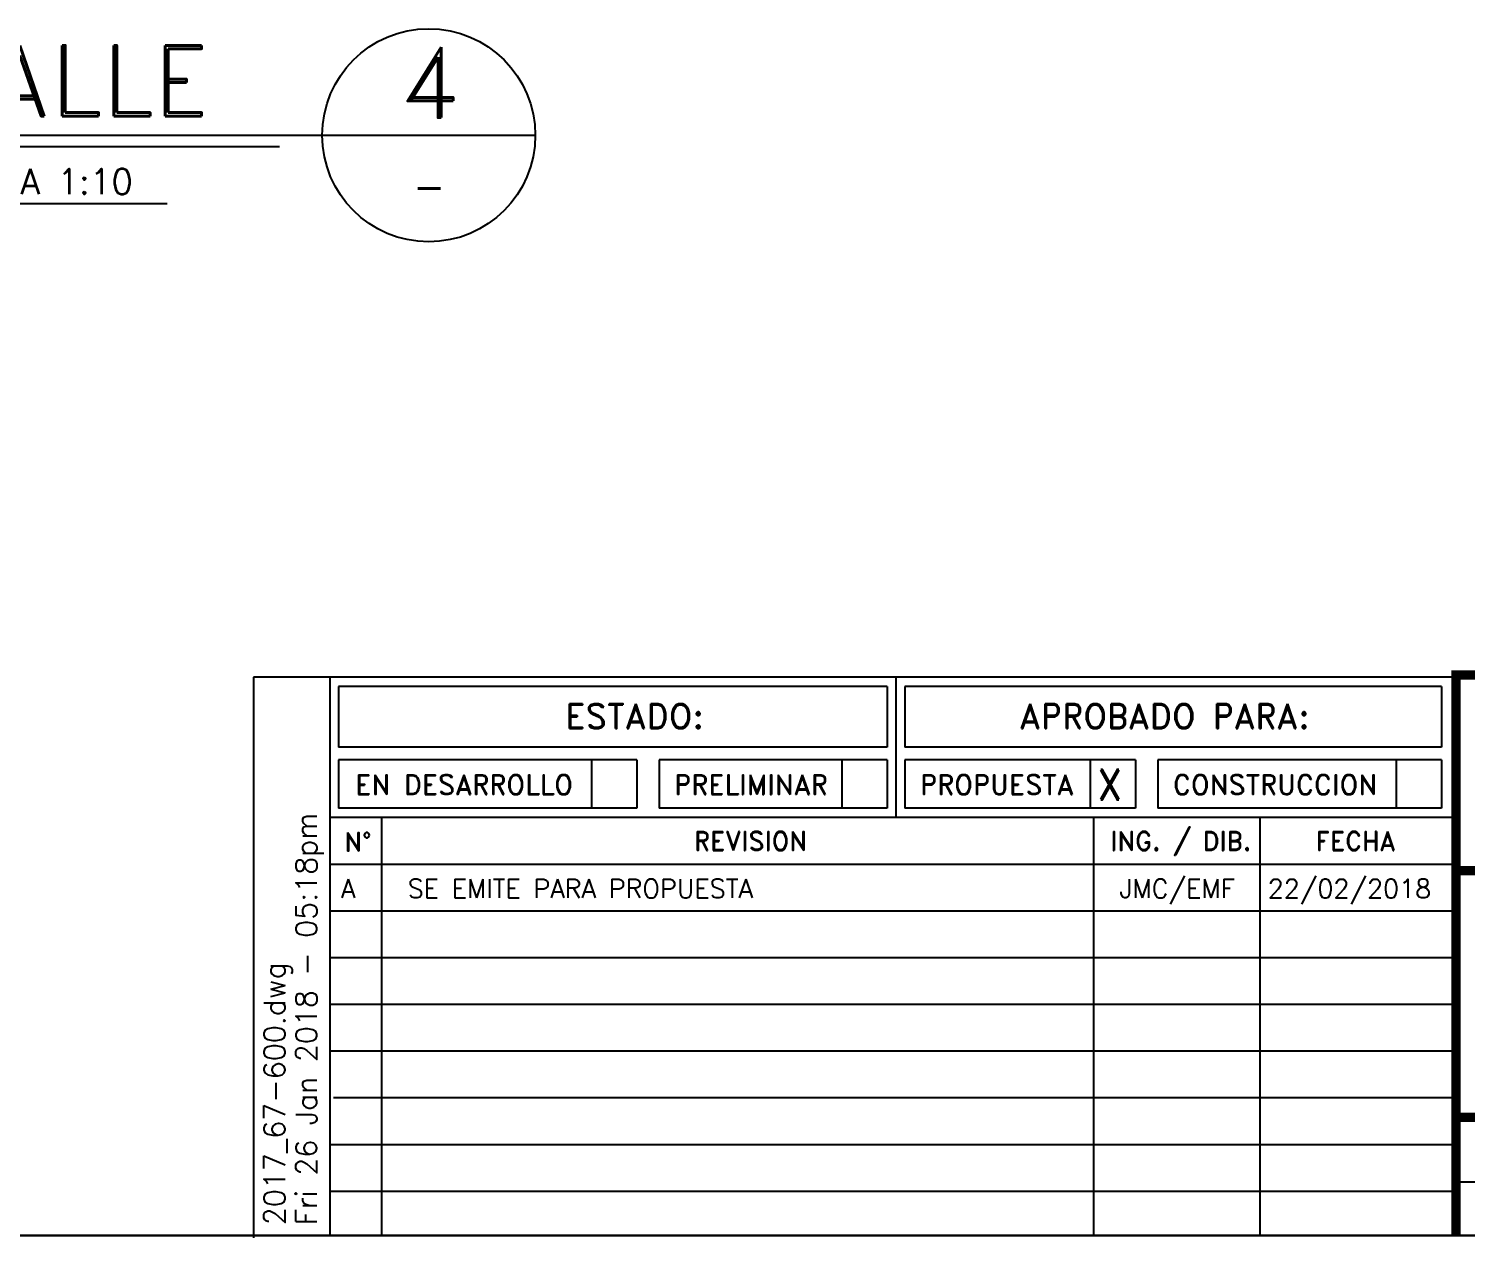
# Model space of a CAD drawing. Extents: x -17499 to 13275, y -26044 to 28890.
# Drawn here: x 4126 to 4895, y 66 to 714 of the extents above; entities that cross this region are included whole.
import ezdxf
from ezdxf.enums import TextEntityAlignment as Align

# ---------------------------------------------------------------- set-up
doc = ezdxf.new("R2010")
doc.units = 0
doc.header["$LTSCALE"] = 30
doc.header["$MEASUREMENT"] = 0
doc.layers.get('0').update_dxf_attribs({"linetype": 'CONTINUOUS'})
doc.layers.add('FORMATO', color=7, linetype='CONTINUOUS')
doc.layers.add('RLA-FORMATO', color=7, linetype='CONTINUOUS')
doc.styles.add('ROMAND', font='romand', dxfattribs={"height": 31.5})
doc.styles.add('ROMANS', font='romans.shx', dxfattribs={"height": 11.25})
doc.styles.add('SIETE50', font='ROMAND.SHX', dxfattribs={"height": 31.5})

# ---------------------------------------------------------------- blocks, each defined once
blk = doc.blocks.new('viñeta-rl')
at = {"layer": 'RLA-FORMATO', "color": 2, "linetype": 'Continuous'}
for p, q in [((-797.49, 298.78), (-1440.99, 298.78)), ((-1440.99, 298.78), (-1440.99, -1.22)), ((-1399.99, 298.78), (-1399.99, 0)), ((-1395.45, 293.77), (-1395.45, 261.3)), ((-1101.94, 293.77), (-1395.45, 293.77)), ((-1101.94, 293.77), (-1101.94, 261.3)), ((-805.22, 293.77), (-1092.34, 293.77)), ((-1092.34, 293.77), (-1092.34, 261.3)), ((-805.22, 293.77), (-805.22, 261.3)), ((-1395.46, 254.63), (-1395.46, 228.63)), ((-1235.81, 254.63), (-1395.46, 254.63)), ((-1101.94, 261.3), (-1395.45, 261.3)), ((-1223.81, 254.63), (-1223.81, 228.63)), ((-1101.94, 254.63), (-1223.81, 254.63)), ((-805.22, 261.3), (-1092.34, 261.3)), ((-969.02, 254.63), (-1092.34, 254.63)), ((-805.22, 254.63), (-957.01, 254.63)), ((-797.49, 223.63), (-1399.99, 223.63)), ((-1235.81, 228.63), (-1395.46, 228.63)), ((-1372.49, 223.63), (-1372.49, 0)), ((-1101.94, 228.63), (-1223.81, 228.63)), ((-969.02, 228.63), (-1092.34, 228.63)), ((-991.49, 223.63), (-991.49, 0)), ((-805.22, 228.63), (-957.01, 228.63)), ((-902.49, 223.63), (-902.49, 0)), ((-797.49, 198.63), (-1399.99, 198.63)), ((-797.49, 173.63), (-1399.99, 173.63)), ((-797.49, 148.63), (-1399.99, 148.63)), ((-797.49, 123.63), (-1399.99, 123.63)), ((-797.49, 98.63), (-1399.99, 98.63)), ((-795.69, 73.63), (-1398.18, 73.63)), ((-797.49, 48.63), (-1399.99, 48.63)), ((-797.49, 23.63), (-1399.99, 23.63)), ((-797.49, 28.79), (-300, 28.79))]:
    blk.add_line(p, q, dxfattribs=at)
at = {"layer": 'RLA-FORMATO', "color": 3}
blk.add_line((-1097.12, 223.63), (-1097.12, 298.78), dxfattribs=at)
at = {"layer": 'RLA-FORMATO', "color": 2}
for p, q in [((-1260.01, 254.63), (-1260.01, 228.63)), ((-1235.81, 254.63), (-1235.81, 228.63)), ((-1126.13, 254.63), (-1126.13, 228.63)), ((-1101.94, 254.63), (-1101.94, 228.63)), ((-1092.34, 254.63), (-1092.34, 228.63)), ((-993.22, 254.63), (-993.22, 228.63)), ((-969.02, 254.63), (-969.02, 228.63)), ((-957.01, 254.63), (-957.01, 228.63)), ((-829.42, 254.63), (-829.42, 228.63)), ((-805.22, 254.63), (-805.22, 228.63))]:
    blk.add_line(p, q, dxfattribs=at)
at = {"layer": 'RLA-FORMATO', "color": 5, "const_width": 5}
for points in [[(0, 300), (-797.49, 300), (-797.49, 0)], [(0, 195.27), (-797.49, 195.27)], [(0, 63.31), (-797.49, 63.31)]]:
    blk.add_lwpolyline(points, dxfattribs=at)
at = {"layer": 'RLA-FORMATO', "color": 5, "style": 'ROMAND'}
for s, height, p in [('ESTADO:', 13.333, (-1236.95, 277.94)), ('APROBADO PARA:', 13.3333, (-953.4, 277.94))]:
    blk.add_text(s, height=height, dxfattribs=at).set_placement(p, align=Align.MIDDLE)
at = {"layer": 'RLA-FORMATO', "color": 4, "style": 'ROMAND'}
for s, height, p in [('EN DESARROLLO', 10.6667, (-1328.22, 241.28)), ('PRELIMINAR', 10.667, (-1174.72, 241.28)), ('PROPUESTA', 10.667, (-1043.11, 241.28)), ('CONSTRUCCION', 10.6667, (-894.31, 241.28))]:
    blk.add_text(s, height=height, dxfattribs=at).set_placement(p, align=Align.MIDDLE)
at = {"layer": 'RLA-FORMATO', "color": 3, "linetype": 'Continuous', "style": 'ROMAND'}
blk.add_text('N%%D', height=10, dxfattribs=at).set_placement((-1384.99, 202.63), align=Align.BOTTOM_CENTER)
for s, p in [('REVISION', (-1174.99, 211.13)), ('ING.', (-968.99, 211.13)), ('/', (-943.99, 211.13)), ('DIB.', (-919.99, 211.13)), ('FECHA', (-851.24, 211.13))]:
    blk.add_text(s, height=10, dxfattribs=at).set_placement(p, align=Align.MIDDLE)
at = {"layer": 'RLA-FORMATO', "color": 4, "style": 'ROMAND'}
for tag, p in [('DESAR', (-1255.78, 233.26)), ('PRELIM', (-1123.11, 233.26)), ('PROP', (-989.64, 233.26)), ('CONST', (-823.74, 233.26))]:
    blk.add_attdef(tag, p, '', height=16, dxfattribs=at)
at = {"layer": 'RLA-FORMATO', "color": 2, "style": 'ROMANS'}
for tag, p, height in [('REVNO1', (-1394.08, 180.65), 10), ('DETNO1', (-1358.4, 180.65), 10), ('FECHA1', (-880.48, 180.65), 10), ('REVNO2', (-1394.08, 155.65), 10), ('DETNO2', (-1358.4, 155.65), 10), ('FECHA2', (-880.48, 155.65), 10), ('REVNO3', (-1394.08, 130.65), 10), ('DETNO3', (-1358.4, 130.65), 10), ('FECHA3', (-880.48, 130.65), 10), ('REVNO4', (-1394.08, 105.65), 10), ('DETNO4', (-1358.4, 105.65), 10), ('FECHA4', (-880.48, 105.65), 10), ('REVNO5', (-1394.08, 80.65), 11.25), ('DETNO5', (-1358.4, 80.65), 10), ('FECHA5', (-880.48, 80.65), 10), ('REVNO6', (-1392.27, 55.65), 10), ('DETNO6', (-1356.59, 55.65), 10), ('FECHA6', (-878.68, 55.65), 10), ('REVNO7', (-1394.08, 30.65), 10), ('DETNO7', (-1358.4, 30.65), 10), ('FECHA7', (-880.48, 30.65), 10), ('INGENIERO', (-741.07, 33.4), 10), ('DIBUJANTE', (-571.62, 33.4), 10), ('REVNO8', (-1394.08, 8.6), 10), ('DETNO8', (-1358.4, 8.6), 10), ('FECHA8', (-880.48, 8.6), 10), ('PROYECTISTA', (-740.89, 4.81), 10), ('INGENIERO', (-568.57, 4.61), 10)]:
    blk.add_attdef(tag, p, '', height=height, dxfattribs=at)
for tag, p in [('PERSNO1', (-946.61, 180.65)), ('PERSNO2', (-946.61, 155.65)), ('PERSNO3', (-946.61, 130.65)), ('PERSNO4', (-946.61, 105.65)), ('PERSNO5', (-946.61, 80.65)), ('PERSNO6', (-946.61, 55.65)), ('PERSNO7', (-946.61, 30.65)), ('PERSNO8', (-946.61, 8.6))]:
    blk.add_attdef(tag, text='', height=10, dxfattribs=at).set_placement(p, align=Align.CENTER)
at = {"layer": 'RLA-FORMATO', "color": 5, "style": 'ROMAND'}
blk.add_attdef('PROYECTO', text='', height=16.9, dxfattribs=at).set_placement((-289.17, 165.03), align=Align.MIDDLE)
for tag, p in [('TITULO1', (-567.96, 108.18)), ('TITULO2', (-567.96, 74.23))]:
    blk.add_attdef(tag, p, '', height=20, dxfattribs=at)
at = {"layer": 'RLA-FORMATO', "color": 2, "style": 'ROMANS'}
for tag, p in [('NOMARCH', (-1424.04, 5.53)), ('FECHA', (-1406.95, 5.53))]:
    blk.add_attdef(tag, p, '', height=11.25, rotation=90, dxfattribs=at)
at = {"layer": 'RLA-FORMATO', "color": 5, "style": 'ROMAND', "width": 0.967839}
blk.add_attdef('NUMERO', text='', height=24, dxfattribs=at).set_placement((-290.27, 13.33), (-62.41, 13.33), align=Align.FIT)
at = {"layer": 'RLA-FORMATO', "color": 5, "style": 'ROMAND', "flags": 12}
blk.add_attdef('REVISION', text='', height=24, dxfattribs=at).set_placement((-24.5, 25.33), align=Align.MIDDLE)
blk = doc.blocks.new('T-DETALL')
at = {"color": 6}
for p, q in [((-154.46, -3.1), (177.57, -3.1)), ((-154.46, -8.1), (63.57, -8.1))]:
    blk.add_line(p, q, dxfattribs=at)
at = {"color": 3}
blk.add_line((-102.07, -33.58), (13.46, -33.58), dxfattribs=at)
blk.add_circle((130.07, -3.1), 47.5, dxfattribs=at)
at = {"color": 6, "style": 'SIETE50'}
blk.add_text('DETALLE', height=31.5, dxfattribs=at).set_placement((-142.69, 5.48))
blk.add_attdef('A', text='', height=31.5, dxfattribs=at).set_placement((130.15, 20.5), align=Align.MIDDLE_CENTER)
at = {"color": 3, "style": 'ROMANS'}
blk.add_attdef('ESCALA', (-97.76, -29.36), '', height=11.25, dxfattribs=at)
blk.add_attdef('-', text='', height=13, dxfattribs=at).set_placement((130.23, -25.9), align=Align.MIDDLE)

msp = doc.modelspace()

# ---------------------------------------------------------------- linework, layer by layer
at = {"layer": 'RLA-FORMATO', "color": 6, "linetype": 'Continuous'}
for p, q in [((-58.1, 68.098), (5686.9, 68.098)), ((5686.9, 68.098), (426.9, 68.098))]:
    msp.add_line(p, q, dxfattribs=at)

# ---------------------------------------------------------------- block references
at = {"xscale": 1.2, "yscale": 1.2, "zscale": 1.2}
msp.add_blockref('T-DETALL', (4183.686, 660.561), dxfattribs=at).add_auto_attribs({'ESCALA': 'ESCALA 1:10', 'A': '4', '-': '-'})
at = {"layer": 'RLA-FORMATO'}
ref = msp.add_blockref('viñeta-rl', (5686.9, 68.098), dxfattribs=at)
ref.add_attrib('NOMARCH', '2017_67-600.dwg', (4262.858, 73.626), dxfattribs={"layer": '0', "color": 2, "height": 11.25, "rotation": 90, "style": 'ROMANS'})
ref.add_attrib('FECHA', 'Fri 26 Jan 2018 - 05:18pm', (4279.953, 73.626), dxfattribs={"layer": '0', "color": 2, "height": 11.25, "rotation": 90, "style": 'ROMANS'})
ref.add_attrib('PROP', 'X', (4697.26, 301.361), dxfattribs={"layer": 'FORMATO', "color": 4, "height": 16, "style": 'ROMAND'})
ref.add_attrib('REVNO1', 'A', (4292.82, 248.746), dxfattribs={"layer": 'FORMATO', "color": 2, "height": 10, "style": 'ROMANS'})
ref.add_attrib('DETNO1', 'SE EMITE PARA PROPUESTA', (4328.499, 248.746), dxfattribs={"layer": 'FORMATO', "color": 2, "height": 10, "style": 'ROMANS'})
ref.add_attrib('PERSNO1', 'JMC/EMF', dxfattribs={"layer": 'FORMATO', "color": 2, "height": 10, "style": 'ROMANS'}).set_placement((4740.291, 248.746), align=Align.CENTER)
ref.add_attrib('FECHA1', '22/02/2018', (4788.701, 248.746), dxfattribs={"layer": 'FORMATO', "color": 2, "height": 10, "style": 'ROMANS'})

doc.saveas('drawing.dxf')
